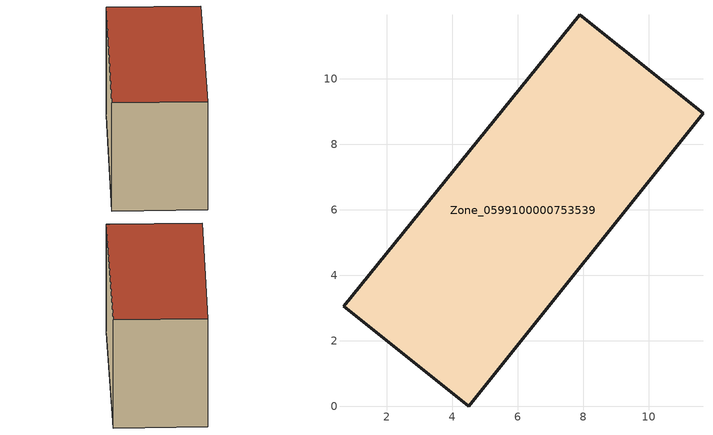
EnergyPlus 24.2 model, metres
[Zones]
Zone_0599100000753539
 floor ground (C_G): 7.89,11.97 11.66,8.96 4.51,0 0.69,3.06 z0.66
 wall outside (C_F): 0.69,3.06 4.51,0 11.66,8.96 7.89,11.97 0.69,3.06 z0.66:6.74
 roof outside (C_R): 7.89,11.97 0.69,3.06 4.51,0 11.66,8.96 z6.74
[BUILDING]
Pand.0599100000753539: North Axis=0; Terrain=City; Loads Convergence Tolerance Value=0.04; Temperature Convergence Tolerance Value=0.4; Solar Distribution=FullExterior; Maximum Number of Warmup Days=25; Minimum Number of Warmup Days=1
[Site:Location]
Rotterdam.The.Hague.AP_ZH_NLD Design_Conditions: Latitude=51.96; Longitude=4.45; Time Zone=1; Elevation=-4.5
[SITE:GROUNDTEMPERATURE:BUILDINGSURFACE]
18, 18, 18, 18, 18, 18, 18, 18, 18, 18, 18, 18
[MATERIAL] Thermal Absorptance=0.9; Solar Absorptance=0.7; Visible Absorptance=0.7
Name | Roughness | Thickness | Conductivity | Density | Specific Heat
G.TC.2006-2014 | MediumSmooth | 0.15 | 0.06 | 540 | 1210
F.TC.2006-2014 | Rough | 0.3 | 0.12 | 1920 | 840
R.TC.2006-2014 | MediumRough | 0.2 | 0.08 | 1500 | 1000
[CONSTRUCTION]
C_G: G.TC.2006-2014
C_F: F.TC.2006-2014
C_R: R.TC.2006-2014
[ZONE]
Zone_0599100000753539: Type=1; Multiplier=1; Ceiling Height=Autocalculate; Volume=Autocalculate; Floor Area=autocalculate; Part of Total Floor Area=Yes
[ZONEINFILTRATION:DESIGNFLOWRATE]
Infil_Zone_0599100000753539: Zone or ZoneList or Space or SpaceList=Zone_0599100000753539; Schedule=AlwaysOn; Design Flow Rate Calculation Method=Flow/Area; Flow Rate per Floor Area=0.0015; Constant Term Coefficient=1; Temperature Term Coefficient=0; Velocity Term Coefficient=0; Velocity Squared Term Coefficient=0
[HVACTEMPLATE:ZONE:IDEALLOADSAIRSYSTEM]
Zone_0599100000753539: Maximum Heating Supply Air Temperature=50; Minimum Cooling Supply Air Temperature=13; Maximum Heating Supply Air Humidity Ratio=0.0156; Minimum Cooling Supply Air Humidity Ratio=0.0077; Heating Limit=NoLimit; Cooling Limit=NoLimit; Dehumidification Control Type=ConstantSensibleHeatRatio; Cooling Sensible Heat Ratio=0.7; Dehumidification Setpoint=60; Humidification Control Type=None; Humidification Setpoint=30; Outdoor Air Method=None; Outdoor Air Flow Rate per Person=0.00944; Outdoor Air Flow Rate per Zone Floor Area=0; Outdoor Air Flow Rate per Zone=0; Demand Controlled Ventilation Type=None; Outdoor Air Economizer Type=NoEconomizer; Heat Recovery Type=None; Sensible Heat Recovery Effectiveness=0.7; Latent Heat Recovery Effectiveness=0.65
[ZONECONTROL:THERMOSTAT]
ThermostatControl_Zone_0599100000753539: Zone or ZoneList=Zone_0599100000753539; Control Type Schedule=DualSetpointControlType; Control 1=Thermostat_Zone_0599100000753539; Temperature Difference Between Cutout And Setpoint=0
[THERMOSTATSETPOINT:DUALSETPOINT]
Thermostat_Zone_0599100000753539: Heating Setpoint Temperature Schedule=HeatingSetpoint_Zone_0599100000753539; Cooling Setpoint Temperature Schedule=CoolingSetpoint_Zone_0599100000753539
[SCHEDULE:COMPACT]
HeatingSetpoint_Zone_0599100000753539: Through: 12/31, For: AllDays, Until: 24:00, 21
CoolingSetpoint_Zone_0599100000753539: Through: 12/31, For: AllDays, Until: 24:00, 24
DualSetpointControlType: Through: 12/31, For: AllDays, Until: 24:00, 4
AlwaysOn: Through: 12/31, For: AllDays, Until: 24:00, 1
